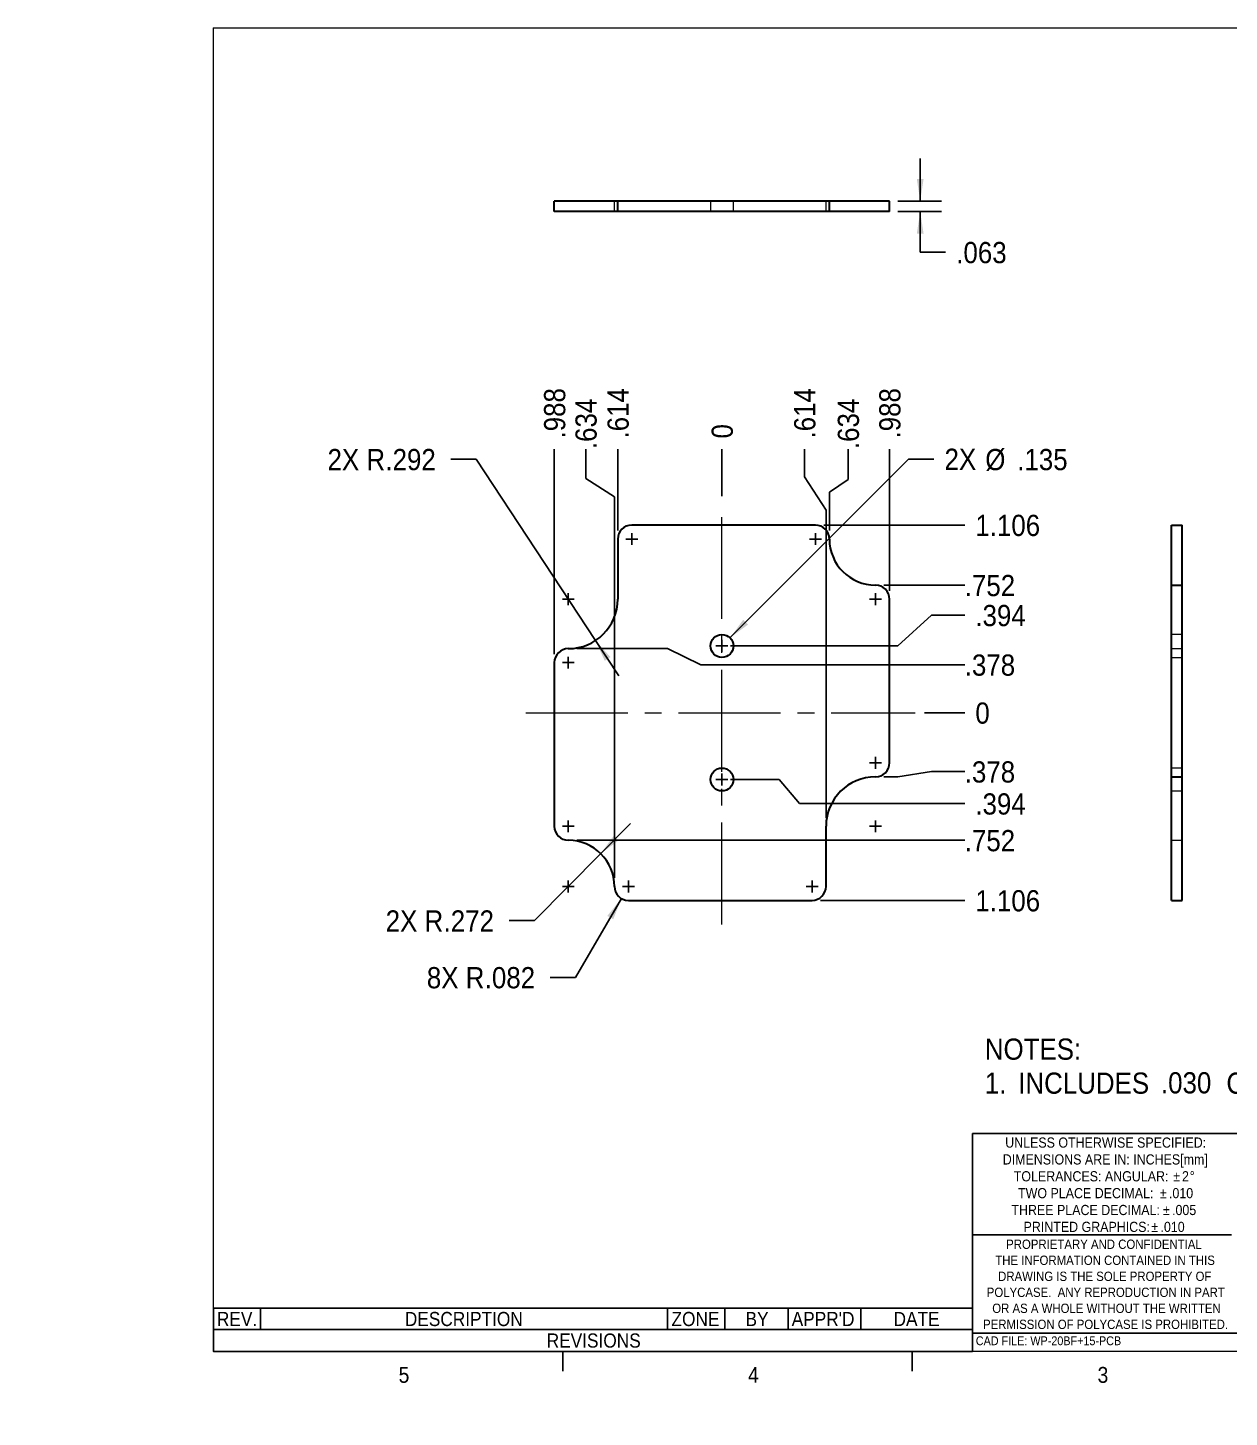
# Model space of a CAD drawing. Header units: inches. Extents: x -0.8 to 10.8, y 0 to 8.2.
# Drawn here: x -0.76 to 6.32, y 0 to 8.19 of the extents above; entities that cross this region are included whole.
import ezdxf

# ---------------------------------------------------------------- set-up
doc = ezdxf.new("R2010")
doc.units = ezdxf.units.IN
doc.header["$MEASUREMENT"] = 0
for name, pattern in [('SLD-Center', [0.75, 0.6, -0.05, 0.05, -0.05]), ('SLD-Dashed', [0.075, 0.05, -0.025]), ('SLD-Solid', [0])]:
    doc.linetypes.add(name, pattern=pattern)
doc.layers.add('FORMAT', color=7, linetype='SLD-Solid')
doc.layers.add('SLD-0', color=7, linetype='SLD-Solid')
doc.styles.add('SLDTEXTSTYLE1', font='GOTHIC.TTF', dxfattribs={"width": 0.913})
doc.dimstyles.new('SLDDIMSTYLE0', dxfattribs={"dimtxt": 0.125, "dimasz": 0.13, "dimexe": 0, "dimexo": 0.0625, "dimgap": 0.03125, "dimtad": 0, "dimtih": 1, "dimtoh": 1, "dimdec": 3, "dimrnd": 1e-09, "dimzin": 12, "dimdsep": 46, "dimtxsty": 'SLDTEXTSTYLE1', "dimsah": 1, "dimcen": 0, "dimadec": 0, "dimazin": 3, "dimtfac": 1, "dimtdec": 3, "dimtofl": 0, "dimtmove": 0, "dimatfit": 3, "dimfxl": 1, "dimfrac": 2, "dimtolj": 1, "dimtzin": 12, "dimarcsym": 0})
doc.dimstyles.new('SLDDIMSTYLE1', dxfattribs={"dimtxt": 0.125, "dimasz": 0.13, "dimexe": 0, "dimexo": 0.0625, "dimgap": 0.03125, "dimtad": 0, "dimtih": 1, "dimtoh": 1, "dimdec": 0, "dimrnd": 1e-09, "dimzin": 12, "dimdsep": 46, "dimtxsty": 'SLDTEXTSTYLE1', "dimblk1": 'NONE', "dimblk2": 'NONE', "dimsah": 1, "dimcen": 0.09, "dimadec": 0, "dimazin": 3, "dimtfac": 1, "dimtdec": 0, "dimtofl": 0, "dimtmove": 0, "dimatfit": 3, "dimldrblk": 'NONE', "dimfxl": 1, "dimfrac": 2, "dimtolj": 1, "dimtzin": 12, "dimarcsym": 0})
doc.dimstyles.new('SLDDIMSTYLE2', dxfattribs={"dimtxt": 0.125, "dimasz": 0.13, "dimexe": 0, "dimexo": 0.0625, "dimgap": 0.03125, "dimtad": 0, "dimtih": 1, "dimtoh": 1, "dimdec": 3, "dimrnd": 1e-09, "dimzin": 12, "dimdsep": 46, "dimtxsty": 'SLDTEXTSTYLE1', "dimblk1": 'NONE', "dimblk2": 'NONE', "dimsah": 1, "dimcen": 0.09, "dimadec": 0, "dimazin": 3, "dimtfac": 1, "dimtdec": 3, "dimtofl": 0, "dimtmove": 0, "dimatfit": 3, "dimldrblk": 'NONE', "dimfxl": 1, "dimfrac": 2, "dimtolj": 1, "dimtzin": 12, "dimarcsym": 0})
doc.dimstyles.new('SLDDIMSTYLE3', dxfattribs={"dimtxt": 0.125, "dimasz": 0.13, "dimexe": 0, "dimexo": 0.0625, "dimgap": 0.03125, "dimtad": 0, "dimtih": 1, "dimtoh": 1, "dimdec": 3, "dimrnd": 1e-09, "dimzin": 12, "dimdsep": 46, "dimtxsty": 'SLDTEXTSTYLE1', "dimsah": 1, "dimcen": 0, "dimadec": 0, "dimazin": 3, "dimtfac": 1, "dimtdec": 3, "dimtofl": 0, "dimtmove": 0, "dimatfit": 3, "dimfxl": 1, "dimfrac": 2, "dimtolj": 1, "dimtzin": 12, "dimarcsym": 0})
doc.dimstyles.new('SLDDIMSTYLE4', dxfattribs={"dimtxt": 0.125, "dimasz": 0.13, "dimexe": 0, "dimexo": 0.0625, "dimgap": 0.03125, "dimtad": 0, "dimtih": 1, "dimtoh": 1, "dimdec": 3, "dimrnd": 1e-09, "dimzin": 12, "dimdsep": 46, "dimtxsty": 'SLDTEXTSTYLE1', "dimsah": 1, "dimcen": 0, "dimadec": 0, "dimazin": 3, "dimtfac": 1, "dimtdec": 3, "dimtofl": 0, "dimtmove": 1, "dimatfit": 3, "dimfxl": 1, "dimfrac": 2, "dimtolj": 1, "dimtzin": 12, "dimarcsym": 0})
doc.dimstyles.new('SLDDIMSTYLE5', dxfattribs={"dimtxt": 0.125, "dimasz": 0.13, "dimexe": 0, "dimexo": 0.0625, "dimgap": 0.03125, "dimtad": 0, "dimtih": 1, "dimtoh": 1, "dimdec": 3, "dimrnd": 1e-09, "dimzin": 12, "dimdsep": 46, "dimtxsty": 'SLDTEXTSTYLE1', "dimsah": 1, "dimcen": 0.09, "dimadec": 0, "dimazin": 3, "dimtfac": 1, "dimtdec": 3, "dimtmove": 0, "dimatfit": 0, "dimfxl": 1, "dimfrac": 2, "dimtolj": 1, "dimtzin": 12, "dimarcsym": 0})

# ---------------------------------------------------------------- blocks, each defined once
blk = doc.blocks.new('SW_NOTE_1')
at = {"layer": 'SLD-0', "color": 0, "char_height": 0.125, "attachment_point": 1, "style": 'SLDTEXTSTYLE1'}
for s, insert in [('NOTES:', (0, 0.1597)), ('1.', (0, -0.0407)), ('INCLUDES', (0.1969, -0.0407)), ('.030', (1.0382, -0.0388)), ('CLEARANCE FROM INTERIOR OF WP-20BF*15.', (1.4239, -0.0407))]:
    blk.add_mtext(s, dxfattribs=dict(at, insert=insert))
blk = doc.blocks.new('SW_NOTE_2')
at = {"layer": 'FORMAT', "color": 0, "char_height": 0.055, "attachment_point": 2, "style": 'SLDTEXTSTYLE1'}
for s, insert in [('PROPRIETARY AND CONFIDENTIAL', (0.5827, 0.0703)), ('THE INFORMATION CONTAINED IN THIS', (0.5892, -0.0241)), ('DRAWING IS THE SOLE PROPERTY OF', (0.5875, -0.1185)), ('POLYCASE.  ANY REPRODUCTION IN PART ', (0.5935, -0.2129)), ('OR AS A WHOLE WITHOUT THE WRITTEN ', (0.5977, -0.3072)), ('PERMISSION OF POLYCASE IS PROHIBITED.', (0.5923, -0.4016))]:
    blk.add_mtext(s, dxfattribs=dict(at, insert=insert))
blk = doc.blocks.new('SW_NOTE_4')
at = {"layer": 'FORMAT', "color": 0, "char_height": 0.06, "attachment_point": 2, "style": 'SLDTEXTSTYLE1'}
for s, insert in [('UNLESS OTHERWISE SPECIFIED:', (0.5672, 0.0766)), ('DIMENSIONS ARE IN: INCHES[mm]', (0.5648, -0.0227)), ('TOLERANCES: ANGULAR: ', (0.4813, -0.1221)), ('%%p', (0.9859, -0.1221)), ('2', (1.0375, -0.1221)), ('%%d', (1.0774, -0.1221)), ('TWO PLACE DECIMAL: ', (0.4497, -0.2215)), ('%%p', (0.9066, -0.2215)), ('.010', (1.0116, -0.2215)), ('THREE PLACE DECIMAL: ', (0.4493, -0.3208)), ('.005', (1.0297, -0.3208)), ('%%p', (0.9248, -0.3208)), ('PRINTED GRAPHICS: ', (0.4556, -0.4202)), ('%%p', (0.8567, -0.4202)), ('.010', (0.9616, -0.4202))]:
    blk.add_mtext(s, dxfattribs=dict(at, insert=insert))
blk = doc.blocks.new('SW_TABLEANNOTATION_0')
at = {"layer": 'SLD-0', "color": 0}
for p, q in [((0, 0), (0, -0.2541)), ((4.4751, 0), (0, 0)), ((0.2775, 0), (0.2775, -0.1245)), ((2.6773, 0), (2.6773, -0.1245)), ((3.0153, 0), (3.0153, -0.1245)), ((3.3881, 0), (3.3881, -0.1245)), ((3.8157, 0), (3.8157, -0.1245)), ((4.4751, -0.2541), (4.4751, 0)), ((0, -0.1245), (4.4751, -0.1245)), ((0, -0.2541), (4.4751, -0.2541))]:
    blk.add_line(p, q, dxfattribs=at)
at = {"layer": 'SLD-0', "color": 0, "attachment_point": 1, "style": 'SLDTEXTSTYLE1'}
for s, insert, char_height in [('REV.', (0.0209, -0.0218), 0.08333), ('DESCRIPTION', (1.1286, -0.0218), 0.083333), ('ZONE', (2.7004, -0.0218), 0.08333), ('BY', (3.137, -0.0218), 0.08333), ("APPR'D", (3.409, -0.0218), 0.08333), ('DATE', (4.0094, -0.0218), 0.08333), ('REVISIONS', (1.965, -0.1488), 0.08333)]:
    blk.add_mtext(s, dxfattribs=dict(at, insert=insert, char_height=char_height))
blk = doc.blocks.new('*D10')
at = {"layer": 'SLD-0'}
for p, q in [((3.3755, 4.597), (4.4277, 5.6496)), ((4.4277, 5.6496), (4.5777, 5.6496))]:
    blk.add_line(p, q, dxfattribs=at)
blk.add_solid([(3.3755, 4.597), (3.4815, 4.6748), (3.4533, 4.7031)], dxfattribs=at)
at = {"layer": 'SLD-0', "char_height": 0.125, "attachment_point": 1, "style": 'SLDTEXTSTYLE1'}
for s, insert in [('2X ', (4.6402, 5.7119)), ('%%c', (4.8803, 5.71)), ('.135', (5.0687, 5.71))]:
    blk.add_mtext(s, dxfattribs=dict(at, insert=insert))
blk = doc.blocks.new('*D12')
at = {"layer": 'SLD-0'}
blk.add_line((3.3278, 5.4322), (3.3278, 5.7091), dxfattribs=at)
at = {"layer": 'SLD-0', "insert": (3.2673, 5.7716), "char_height": 0.125, "attachment_point": 1, "rotation": 90, "style": 'SLDTEXTSTYLE1'}
blk.add_mtext('0', dxfattribs=at)
blk = doc.blocks.new('_NONE')
blk = doc.blocks.new('*D13')
at = {"layer": 'SLD-0'}
blk.add_line((2.3398, 4.5008), (2.3398, 5.7091), dxfattribs=at)
at = {"layer": 'SLD-0', "insert": (2.2794, 5.7716), "char_height": 0.125, "attachment_point": 1, "rotation": 90, "style": 'SLDTEXTSTYLE1'}
blk.add_mtext('.988', dxfattribs=at)
blk = doc.blocks.new('*D14')
at = {"layer": 'SLD-0'}
blk.add_line((2.7138, 5.2292), (2.7138, 5.7091), dxfattribs=at)
at = {"layer": 'SLD-0', "insert": (2.6534, 5.7716), "char_height": 0.125, "attachment_point": 1, "rotation": 90, "style": 'SLDTEXTSTYLE1'}
blk.add_mtext('.614', dxfattribs=at)
blk = doc.blocks.new('*D15')
at = {"layer": 'SLD-0'}
blk.add_line((4.3157, 4.8748), (4.3157, 5.7091), dxfattribs=at)
at = {"layer": 'SLD-0', "insert": (4.2553, 5.7716), "char_height": 0.125, "attachment_point": 1, "rotation": 90, "style": 'SLDTEXTSTYLE1'}
blk.add_mtext('.988', dxfattribs=at)
blk = doc.blocks.new('*D16')
at = {"layer": 'SLD-0'}
for p, q in [((3.8142, 5.5458), (3.8142, 5.7091)), ((3.8142, 5.5458), (3.9417, 5.349)), ((3.9417, 5.349), (3.9417, 3.5363))]:
    blk.add_line(p, q, dxfattribs=at)
at = {"layer": 'SLD-0', "insert": (3.7537, 5.7716), "char_height": 0.125, "attachment_point": 1, "rotation": 90, "style": 'SLDTEXTSTYLE1'}
blk.add_mtext('.614', dxfattribs=at)
blk = doc.blocks.new('*D17')
at = {"layer": 'SLD-0'}
for p, q in [((2.5249, 5.5367), (2.5249, 5.7091)), ((2.5249, 5.5367), (2.6942, 5.4271)), ((2.6942, 5.4271), (2.6942, 3.1819))]:
    blk.add_line(p, q, dxfattribs=at)
at = {"layer": 'SLD-0', "insert": (2.4645, 5.7091, -0.0273), "char_height": 0.125, "attachment_point": 1, "rotation": 90, "style": 'SLDTEXTSTYLE1'}
blk.add_mtext('.634', dxfattribs=at)
blk = doc.blocks.new('*D18')
at = {"layer": 'SLD-0'}
for p, q in [((4.0713, 5.5297), (4.0713, 5.7091)), ((4.0713, 5.5297), (3.9614, 5.455)), ((3.9614, 5.455), (3.9614, 5.2292))]:
    blk.add_line(p, q, dxfattribs=at)
at = {"layer": 'SLD-0', "insert": (4.0108, 5.7091, -0.0273), "char_height": 0.125, "attachment_point": 1, "rotation": 90, "style": 'SLDTEXTSTYLE1'}
blk.add_mtext('.634', dxfattribs=at)
blk = doc.blocks.new('*D19')
at = {"layer": 'SLD-0'}
blk.add_line((4.5223, 4.1556), (4.7593, 4.1556), dxfattribs=at)
at = {"layer": 'SLD-0', "insert": (4.8218, 4.216), "char_height": 0.125, "attachment_point": 1, "style": 'SLDTEXTSTYLE1'}
blk.add_mtext('0', dxfattribs=at)
blk = doc.blocks.new('*D20')
at = {"layer": 'SLD-0'}
for p, q in [((4.5624, 4.7305), (4.3656, 4.5493)), ((4.5624, 4.7305), (4.7593, 4.7305)), ((4.3656, 4.5493), (3.3778, 4.5493))]:
    blk.add_line(p, q, dxfattribs=at)
at = {"layer": 'SLD-0', "insert": (4.8218, 4.7909), "char_height": 0.125, "attachment_point": 1, "style": 'SLDTEXTSTYLE1'}
blk.add_mtext('.394', dxfattribs=at)
blk = doc.blocks.new('*D21')
at = {"layer": 'SLD-0'}
for p, q in [((3.6649, 3.7619), (3.3778, 3.7619)), ((3.7849, 3.62), (3.6649, 3.7619)), ((3.7849, 3.62), (4.7593, 3.62))]:
    blk.add_line(p, q, dxfattribs=at)
at = {"layer": 'SLD-0', "insert": (4.8218, 3.6805), "char_height": 0.125, "attachment_point": 1, "style": 'SLDTEXTSTYLE1'}
blk.add_mtext('.394', dxfattribs=at)
blk = doc.blocks.new('*D22')
at = {"layer": 'SLD-0'}
blk.add_line((3.929, 5.2616), (4.7593, 5.2616), dxfattribs=at)
at = {"layer": 'SLD-0', "insert": (4.8218, 5.3221), "char_height": 0.125, "attachment_point": 1, "style": 'SLDTEXTSTYLE1'}
blk.add_mtext('1.106', dxfattribs=at)
blk = doc.blocks.new('*D23')
at = {"layer": 'SLD-0'}
blk.add_line((3.9093, 3.0495), (4.7593, 3.0495), dxfattribs=at)
at = {"layer": 'SLD-0', "insert": (4.8218, 3.1099), "char_height": 0.125, "attachment_point": 1, "style": 'SLDTEXTSTYLE1'}
blk.add_mtext('1.106', dxfattribs=at)
blk = doc.blocks.new('*D24')
at = {"layer": 'SLD-0'}
for p, q in [((3.007, 4.5333), (2.4723, 4.5333)), ((3.2039, 4.4384), (3.007, 4.5333)), ((3.2039, 4.4384), (4.7593, 4.4384))]:
    blk.add_line(p, q, dxfattribs=at)
at = {"layer": 'SLD-0', "insert": (4.7593, 4.4988, -0.0273), "char_height": 0.125, "attachment_point": 1, "style": 'SLDTEXTSTYLE1'}
blk.add_mtext('.378', dxfattribs=at)
blk = doc.blocks.new('*D25')
at = {"layer": 'SLD-0'}
blk.add_line((2.4723, 3.4038), (4.7593, 3.4038), dxfattribs=at)
at = {"layer": 'SLD-0', "insert": (4.7593, 3.4643, -0.0273), "char_height": 0.125, "attachment_point": 1, "style": 'SLDTEXTSTYLE1'}
blk.add_mtext('.752', dxfattribs=at)
blk = doc.blocks.new('*D26')
at = {"layer": 'SLD-0'}
blk.add_line((4.2833, 4.9073), (4.7593, 4.9073), dxfattribs=at)
at = {"layer": 'SLD-0', "insert": (4.7593, 4.9677, -0.0273), "char_height": 0.125, "attachment_point": 1, "style": 'SLDTEXTSTYLE1'}
blk.add_mtext('.752', dxfattribs=at)
blk = doc.blocks.new('*D27')
at = {"layer": 'SLD-0'}
for p, q in [((4.3656, 3.7778), (4.2833, 3.7778)), ((4.5624, 3.8086), (4.3656, 3.7778)), ((4.5624, 3.8086), (4.7593, 3.8086))]:
    blk.add_line(p, q, dxfattribs=at)
at = {"layer": 'SLD-0', "insert": (4.7593, 3.8691, -0.0273), "char_height": 0.125, "attachment_point": 1, "style": 'SLDTEXTSTYLE1'}
blk.add_mtext('.378', dxfattribs=at)
blk = doc.blocks.new('*D28')
at = {"layer": 'SLD-0'}
for p, q in [((2.7352, 3.0606), (2.4654, 2.5961)), ((2.4654, 2.5961), (2.3154, 2.5961))]:
    blk.add_line(p, q, dxfattribs=at)
blk.add_solid([(2.7352, 3.0606), (2.6526, 2.9583), (2.6872, 2.9382)], dxfattribs=at)
at = {"layer": 'SLD-0', "char_height": 0.125, "attachment_point": 1, "style": 'SLDTEXTSTYLE1'}
for s, insert in [('8X R', (1.5885, 2.6566)), ('.082', (1.9297, 2.6566))]:
    blk.add_mtext(s, dxfattribs=dict(at, insert=insert))
blk = doc.blocks.new('*D29')
at = {"layer": 'SLD-0'}
for p, q in [((2.6135, 3.3252), (2.7894, 3.5028)), ((2.6135, 3.3252), (2.2228, 2.9304)), ((2.2228, 2.9304), (2.0728, 2.9304))]:
    blk.add_line(p, q, dxfattribs=at)
blk.add_solid([(2.6135, 3.3252), (2.7192, 3.4035), (2.6908, 3.4316)], dxfattribs=at)
at = {"layer": 'SLD-0', "char_height": 0.125, "attachment_point": 1, "style": 'SLDTEXTSTYLE1'}
for s, insert in [('2X R', (1.3459, 2.9909)), ('.272', (1.6871, 2.9909))]:
    blk.add_mtext(s, dxfattribs=dict(at, insert=insert))
blk = doc.blocks.new('*D30')
at = {"layer": 'SLD-0'}
for p, q in [((1.88, 5.6496), (1.73, 5.6496)), ((2.5825, 4.5812), (1.88, 5.6496)), ((2.5825, 4.5812), (2.7198, 4.3723))]:
    blk.add_line(p, q, dxfattribs=at)
blk.add_solid([(2.5825, 4.5812), (2.6372, 4.4616), (2.6706, 4.4836)], dxfattribs=at)
at = {"layer": 'SLD-0', "char_height": 0.125, "attachment_point": 1, "style": 'SLDTEXTSTYLE1'}
for s, insert in [('2X R', (1.0031, 5.71)), ('.292', (1.3443, 5.71))]:
    blk.add_mtext(s, dxfattribs=dict(at, insert=insert))
blk = doc.blocks.new('SW_CENTERMARKSYMBOL_0')
at = {"layer": 'SLD-0', "color": 0}
for q in [(-0.035, 0), (0, 0.035), (0, -0.035), (0.035, 0)]:
    blk.add_line((0, 0), q, dxfattribs=at)
blk = doc.blocks.new('SW_CENTERMARKSYMBOL_1')
at = {"layer": 'SLD-0', "color": 0}
for q in [(-0.035, 0), (0, 0.035), (0, -0.035), (0.035, 0)]:
    blk.add_line((0, 0), q, dxfattribs=at)
blk = doc.blocks.new('SW_CENTERMARKSYMBOL_2')
at = {"layer": 'SLD-0', "color": 0}
for q in [(-0.035, 0), (0, 0.035), (0, -0.035), (0.035, 0)]:
    blk.add_line((0, 0), q, dxfattribs=at)
blk = doc.blocks.new('SW_CENTERMARKSYMBOL_3')
at = {"layer": 'SLD-0', "color": 0}
for q in [(-0.035, 0), (0, 0.035), (0, -0.035), (0.035, 0)]:
    blk.add_line((0, 0), q, dxfattribs=at)
blk = doc.blocks.new('SW_CENTERMARKSYMBOL_4')
at = {"layer": 'SLD-0', "color": 0}
for q in [(-0.035, 0), (0, 0.035), (0, -0.035), (0.035, 0)]:
    blk.add_line((0, 0), q, dxfattribs=at)
blk = doc.blocks.new('SW_CENTERMARKSYMBOL_5')
at = {"layer": 'SLD-0', "color": 0}
for q in [(-0.035, 0), (0, 0.035), (0, -0.035), (0.035, 0)]:
    blk.add_line((0, 0), q, dxfattribs=at)
blk = doc.blocks.new('SW_CENTERMARKSYMBOL_6')
at = {"layer": 'SLD-0', "color": 0}
for q in [(-0.035, 0), (0, 0.035), (0, -0.035), (0.035, 0)]:
    blk.add_line((0, 0), q, dxfattribs=at)
blk = doc.blocks.new('SW_CENTERMARKSYMBOL_7')
at = {"layer": 'SLD-0', "color": 0}
for q in [(-0.035, 0), (0, 0.035), (0, -0.035), (0.035, 0)]:
    blk.add_line((0, 0), q, dxfattribs=at)
blk = doc.blocks.new('SW_CENTERMARKSYMBOL_8')
at = {"layer": 'SLD-0', "color": 0}
for q in [(-0.035, 0), (0, 0.035), (0, -0.035), (0.035, 0)]:
    blk.add_line((0, 0), q, dxfattribs=at)
blk = doc.blocks.new('SW_CENTERMARKSYMBOL_9')
at = {"layer": 'SLD-0', "color": 0}
for q in [(-0.035, 0), (0, 0.035), (0, -0.035), (0.035, 0)]:
    blk.add_line((0, 0), q, dxfattribs=at)
blk = doc.blocks.new('SW_CENTERMARKSYMBOL_10')
at = {"layer": 'SLD-0', "color": 0}
for q in [(-0.035, 0), (0, 0.035), (0, -0.035), (0.035, 0)]:
    blk.add_line((0, 0), q, dxfattribs=at)
blk = doc.blocks.new('SW_CENTERMARKSYMBOL_11')
at = {"layer": 'SLD-0', "color": 0}
for q in [(-0.035, 0), (0, 0.035), (0, -0.035), (0.035, 0)]:
    blk.add_line((0, 0), q, dxfattribs=at)
blk = doc.blocks.new('SW_CENTERMARKSYMBOL_12')
at = {"layer": 'SLD-0', "color": 0}
for q in [(-0.035, 0), (0, 0.035), (0, -0.035), (0.035, 0)]:
    blk.add_line((0, 0), q, dxfattribs=at)
blk = doc.blocks.new('*D44')
at = {"layer": 'SLD-0'}
for p, q in [((4.4967, 7.1713), (4.4967, 7.4213)), ((4.3657, 7.1713), (4.6217, 7.1713)), ((4.3657, 7.1088), (4.6217, 7.1088)), ((4.4967, 6.8694), (4.4967, 7.1088)), ((4.6467, 6.8694), (4.4967, 6.8694))]:
    blk.add_line(p, q, dxfattribs=at)
for points in [[(4.4967, 7.1713), (4.5167, 7.3013), (4.4767, 7.3013)], [(4.4967, 7.1088), (4.4767, 6.9788), (4.5167, 6.9788)]]:
    blk.add_solid(points, dxfattribs=at)
at = {"layer": 'SLD-0', "insert": (4.7092, 6.9299), "char_height": 0.125, "attachment_point": 1, "style": 'SLDTEXTSTYLE1'}
blk.add_mtext('.063', dxfattribs=at)

msp = doc.modelspace()

# ---------------------------------------------------------------- linework, layer by layer
at = {"color": 7, "linetype": 'SLD-Solid', "lineweight": 30}
for p, q in [((2.3398, 7.1088), (2.3398, 7.1713)), ((2.4223, 7.1713), (2.3398, 7.1713)), ((2.7138, 7.1713), (2.4223, 7.1713)), ((2.7138, 7.1088), (2.7138, 7.1713)), ((2.7963, 7.1713), (2.7138, 7.1713)), ((3.879, 7.1713), (2.7963, 7.1713)), ((3.9614, 7.1713), (3.879, 7.1713)), ((3.9614, 7.1088), (3.9614, 7.1713)), ((4.2333, 7.1713), (3.9614, 7.1713)), ((4.3157, 7.1713), (4.2333, 7.1713)), ((4.3157, 7.1088), (4.3157, 7.1713)), ((2.4223, 7.1088), (2.3398, 7.1088)), ((2.7138, 7.1088), (2.4223, 7.1088)), ((2.7963, 7.1088), (2.7138, 7.1088)), ((3.879, 7.1088), (2.7963, 7.1088)), ((3.9614, 7.1088), (3.879, 7.1088)), ((4.2333, 7.1088), (3.9614, 7.1088)), ((4.3157, 7.1088), (4.2333, 7.1088)), ((3.879, 5.2616), (2.7963, 5.2616)), ((5.9788, 5.2616), (6.0413, 5.2616)), ((5.9788, 5.1792), (5.9788, 5.2616)), ((6.0413, 5.1792), (6.0413, 5.2616)), ((2.7138, 5.1792), (2.7138, 4.8248)), ((5.9788, 4.9073), (5.9788, 5.1792)), ((6.0413, 4.9073), (6.0413, 5.1792)), ((5.9788, 4.8248), (5.9788, 4.9073)), ((5.9788, 4.9073), (6.0413, 4.9073)), ((6.0413, 4.8248), (6.0413, 4.9073)), ((4.3157, 3.8603), (4.3157, 4.8248)), ((5.9788, 3.8603), (5.9788, 4.8248)), ((6.0413, 3.8603), (6.0413, 4.8248)), ((2.3398, 4.4508), (2.3398, 3.4863)), ((5.9788, 3.7778), (5.9788, 3.8603)), ((6.0413, 3.7778), (6.0413, 3.8603)), ((5.9788, 3.7778), (6.0413, 3.7778)), ((5.9788, 3.4863), (5.9788, 3.7778)), ((6.0413, 3.4863), (6.0413, 3.7778)), ((3.9417, 3.1319), (3.9417, 3.4863)), ((5.9788, 3.1319), (5.9788, 3.4863)), ((6.0413, 3.1319), (6.0413, 3.4863)), ((5.9788, 3.0495), (5.9788, 3.1319)), ((6.0413, 3.0495), (6.0413, 3.1319)), ((2.7766, 3.0495), (3.8593, 3.0495)), ((5.9788, 3.0495), (6.0413, 3.0495))]:
    msp.add_line(p, q, dxfattribs=at)
at = {"color": 7, "linetype": 'SLD-Dashed', "lineweight": 0}
for p, q in [((2.6942, 7.1088), (2.6942, 7.1713)), ((3.2603, 7.1713), (3.2603, 7.1088)), ((3.3953, 7.1088), (3.3953, 7.1713)), ((3.9417, 7.1088), (3.9417, 7.1713)), ((6.0413, 4.6168), (5.9788, 4.6168)), ((5.9788, 4.5333), (6.0413, 4.5333)), ((5.9788, 4.4818), (6.0413, 4.4818)), ((6.0413, 3.8294), (5.9788, 3.8294)), ((5.9788, 3.6944), (6.0413, 3.6944)), ((5.9788, 3.4038), (6.0413, 3.4038))]:
    msp.add_line(p, q, dxfattribs=at)
at = {"color": 7, "linetype": 'SLD-Solid', "lineweight": 30}
for centre in [(3.3278, 4.5493), (3.3278, 3.7619)]:
    msp.add_circle(centre, 0.0675, dxfattribs=at)
for centre, radius, start, end in [((2.7963, 5.1792), 0.0824, 90, 180), ((3.879, 5.1792), 0.0824, 0, 90), ((4.2333, 5.1792), 0.2719, 180, 270), ((4.2333, 4.8248), 0.0824, 0, 90), ((2.4223, 4.8248), 0.2916, 270, 0), ((2.4223, 4.4508), 0.0824, 90, 180), ((4.2333, 3.8603), 0.0824, 270, 0), ((4.2333, 3.4863), 0.2916, 90, 180), ((2.4223, 3.4863), 0.0824, 180, 270), ((2.4223, 3.1319), 0.2719, 0, 90), ((2.7766, 3.1319), 0.0824, 180, 270), ((3.8593, 3.1319), 0.0824, 270, 0)]:
    msp.add_arc(centre, radius, start, end, dxfattribs=at)
at = {"layer": 'SLD-0', "color": 7, "lineweight": 15}
for p, q in [((0.3299, 8.1921), (10.6299, 8.1921)), ((0.3299, 8.1921), (0.3299, 0.3921)), ((10.6299, 0.3921), (0.3299, 0.3921))]:
    msp.add_line(p, q, dxfattribs=at)
at = {"layer": 'SLD-0', "linetype": 'SLD-Center', "lineweight": 0}
for p, q in [((3.3278, 2.908), (3.3278, 5.3847)), ((2.1727, 4.1556), (4.4679, 4.1556))]:
    msp.add_line(p, q, dxfattribs=at)
at = {"layer": 'SLD-0', "color": 7}
for p, q in [((4.8053, 0.3921), (4.8053, 1.6753)), ((4.8053, 1.6753), (10.6299, 1.6753)), ((6.3313, 1.0781), (4.8053, 1.0781)), ((4.8053, 0.5), (7.8712, 0.5)), ((2.3899, 0.3921), (2.3899, 0.2752)), ((4.4499, 0.3921), (4.4499, 0.2752))]:
    msp.add_line(p, q, dxfattribs=at)

# ---------------------------------------------------------------- block references
at = {"layer": 'FORMAT', "color": 7}
for name, p in [('SW_NOTE_4', (5.0228, 1.5759)), ('SW_NOTE_2', (4.9971, 0.9804))]:
    msp.add_blockref(name, p, dxfattribs=at)
at = {"layer": 'SLD-0'}
for name, p in [('SW_CENTERMARKSYMBOL_7', (2.7963, 5.1792)), ('SW_CENTERMARKSYMBOL_6', (3.879, 5.1792)), ('SW_CENTERMARKSYMBOL_8', (2.4223, 4.8248)), ('SW_CENTERMARKSYMBOL_5', (4.2333, 4.8248)), ('SW_CENTERMARKSYMBOL_12', (3.3278, 4.5493)), ('SW_CENTERMARKSYMBOL_9', (2.4223, 4.4508)), ('SW_CENTERMARKSYMBOL_4', (4.2333, 3.8603)), ('SW_CENTERMARKSYMBOL_11', (3.3278, 3.7619)), ('SW_CENTERMARKSYMBOL_10', (2.4223, 3.4863)), ('SW_CENTERMARKSYMBOL_3', (4.2333, 3.4863)), ('SW_CENTERMARKSYMBOL_0', (2.4223, 3.1319)), ('SW_CENTERMARKSYMBOL_1', (2.7766, 3.1319)), ('SW_CENTERMARKSYMBOL_2', (3.8593, 3.1319)), ('SW_NOTE_1', (4.8776, 2.0759)), ('SW_TABLEANNOTATION_0', (0.3302, 0.6462))]:
    msp.add_blockref(name, p, dxfattribs=at)

# ---------------------------------------------------------------- texts
at = {"layer": 'FORMAT', "color": 7, "attachment_point": 1, "style": 'SLDTEXTSTYLE1'}
for s, insert, char_height in [('CAD FILE: WP-20BF+15-PCB', (4.8245, 0.4804), 0.052083), ('3', (5.542, 0.3003), 0.0937)]:
    msp.add_mtext(s, dxfattribs=dict(at, insert=insert, char_height=char_height))
at = {"layer": 'FORMAT', "char_height": 0.0937, "attachment_point": 1, "style": 'SLDTEXTSTYLE1'}
for s, insert in [('5', (1.422, 0.3003)), ('4', (3.482, 0.3003))]:
    msp.add_mtext(s, dxfattribs=dict(at, insert=insert))

# ---------------------------------------------------------------- dimensions: what is measured, and where the dimension line sits
at = {"layer": 'SLD-0'}
dim = msp.add_linear_dim(base=(4.4967481405, 7.10875), p1=(4.3157275671, 7.17125), p2=(4.3157275671, 7.10875), angle=90, dimstyle='SLDDIMSTYLE5', dxfattribs=at)
dim.commit()
dim.dimension.update_dxf_attribs({"geometry": '*D44', "text_midpoint": (4.4967481405, 6.8693961471), "dimtype": 160})
for feature_location, offset, dtype, origin, dimstyle, picture, middle in [((2.3398, 4.4508, -0.0273), (0, 1.2583), 1, (3.3278, 4.1556, -0.0273), 'SLDDIMSTYLE2', '*D13', (-0.7639, 0.0039)), ((2.7138, 5.1792, -0.0273), (0, 0.5299), 1, (3.3278, 4.1556, -0.0273), 'SLDDIMSTYLE2', '*D14', (-0.3898, 0.0039)), ((3.9417, 3.4863, -0.0273), (-0.1275, 2.2228), 1, (3.3278, 4.1556, -0.0273), 'SLDDIMSTYLE2', '*D16', (0.7105, 0.0039)), ((4.3157, 4.8248, -0.0273), (0, 0.8843), 1, (3.3278, 4.1556, -0.0273), 'SLDDIMSTYLE2', '*D15', (1.212, 0.0039)), ((2.6942, 3.1319, -0.0273), (-0.1692, 2.5772), 1, (3.3278, 4.1556, -0.0273), 'SLDDIMSTYLE2', '*D17', (-0.5904, 0.0039)), ((3.9614, 5.1792, -0.0273), (0.1099, 0.5299), 1, (3.3278, 4.1556, -0.0273), 'SLDDIMSTYLE2', '*D18', (0.9559, 0.0039)), ((3.3277777778, 4.1555555556, -0.0273129921), (0, 1.5535521075), 1, (3.3277777778, 4.1555555556, -0.0273129921), 'SLDDIMSTYLE1', '*D12', (0.1086361111, 0.0039370079)), ((3.879, 5.2616, -0.0273), (0.8803, 0), 0, (3.3278, 4.1556, -0.0273), 'SLDDIMSTYLE2', '*D22', (1.7018, 0.0039)), ((4.2333, 4.9073, -0.0273), (0.526, 0), 0, (3.3278, 4.1556, -0.0273), 'SLDDIMSTYLE2', '*D26', (1.6439, 0.0039)), ((3.3278, 4.5493, -0.0273), (1.4315, 0.1812), 0, (3.3278, 4.1556, -0.0273), 'SLDDIMSTYLE2', '*D20', (1.6556, 0.0039)), ((2.4223, 4.5333, -0.0273), (2.337, -0.0949), 0, (3.3278, 4.1556, -0.0273), 'SLDDIMSTYLE2', '*D24', (1.6439, 0.0039)), ((3.3277777778, 4.1555555556, -0.0273129921), (1.4314786767, 0), 0, (3.3277777778, 4.1555555556, -0.0273129921), 'SLDDIMSTYLE1', '*D19', (1.5401147878, 0.0039370079)), ((2.4223, 3.4038, -0.0273), (2.337, 0), 0, (3.3278, 4.1556, -0.0273), 'SLDDIMSTYLE2', '*D25', (1.6439, 0.0039)), ((4.2333, 3.7778, -0.0273), (0.526, 0.0308), 0, (3.3278, 4.1556, -0.0273), 'SLDDIMSTYLE2', '*D27', (1.6439, 0.0039)), ((3.3278, 3.7619, -0.0273), (1.4315, -0.1418), 0, (3.3278, 4.1556, -0.0273), 'SLDDIMSTYLE2', '*D21', (1.6556, 0.0039)), ((3.8593, 3.0495, -0.0273), (0.9, 0), 0, (3.3278, 4.1556, -0.0273), 'SLDDIMSTYLE2', '*D23', (1.7018, 0.0039))]:
    dim = msp.add_ordinate_dim(feature_location=feature_location, offset=offset, dtype=dtype, origin=origin, dimstyle=dimstyle, dxfattribs=at)
    dim.commit()
    dim.dimension.update_dxf_attribs({"geometry": picture, "text_midpoint": middle})
for center, mpoint, text, dimstyle, picture, middle in [((2.4223, 4.8248), (2.5825, 4.5812), '2X <>', 'SLDDIMSTYLE4', '*D30', (1.3353, 5.6496)), ((2.4223, 3.1319), (2.6135, 3.3252), '2X <>', 'SLDDIMSTYLE4', '*D29', (1.6781, 2.9304)), ((2.7766, 3.1319), (2.7352, 3.0606), '8X <>', 'SLDDIMSTYLE3', '*D28', (1.9207, 2.5961))]:
    dim = msp.add_radius_dim(center=center, mpoint=mpoint, text=text, dimstyle=dimstyle, dxfattribs=at)
    dim.commit()
    dim.dimension.update_dxf_attribs({"geometry": picture, "text_midpoint": middle, "dimtype": 164})
dim = msp.add_diameter_dim_2p(p1=(3.2801, 4.5015), p2=(3.3755, 4.597), text='2X <>', dimstyle='SLDDIMSTYLE0', dxfattribs=at)
dim.commit()
dim.dimension.update_dxf_attribs({"geometry": '*D10', "text_midpoint": (5.016, 5.6496), "dimtype": 163})

doc.saveas('drawing.dxf')
